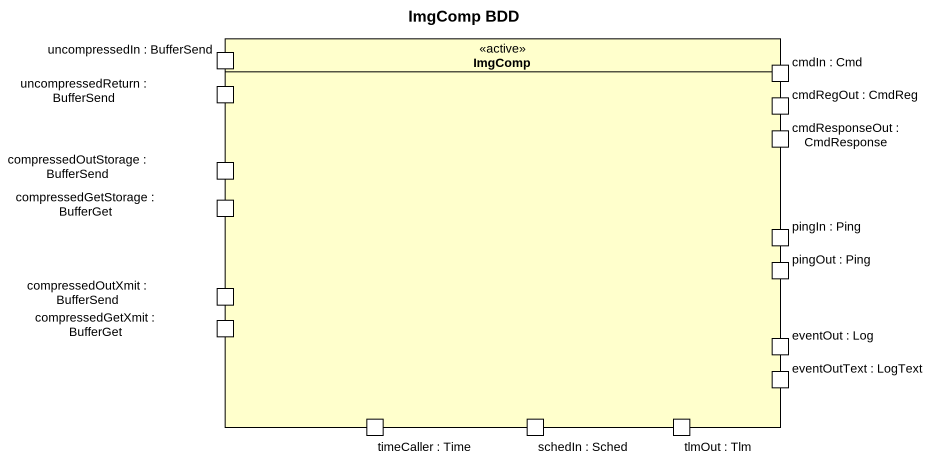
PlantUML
@startuml
title ImgComp BDD
rectangle ImgComp <<active>> {
  port "uncompressedIn : BufferSend" as uncompressedIn_BufferSend
  port "cmdIn : Cmd" as cmdIn_Cmd
  port "uncompressedReturn : BufferSend" as uncompressedReturn
  port "cmdRegOut : CmdReg" as cmdRegOut_CmdReg
  port "compressedOutStorage : BufferSend" as compressedOutStorage
  port "cmdResponseOut : CmdResponse" as cmdResponseOut_CmdResponse
  port "compressedGetStorage : BufferGet" as compressedGetStorage
  port "pingIn : Ping" as pingIn_Ping
  port "pingOut : Ping" as pingOut_Ping
  port "compressedOutXmit : BufferSend" as compressedOutXmit_BufferSend
  port "compressedGetXmit : BufferGet" as compressedGetXmit_BufferGet
  port "eventOut : Log" as eventOut_Log
  port "eventOutText : LogText" as eventOutText_LogText
  port "timeCaller : Time" as timeCaller_Time
  port "schedIn : Sched" as schedIn_Sched
  port "tlmOut : Tlm" as tlmOut_Tlm
}
@enduml
